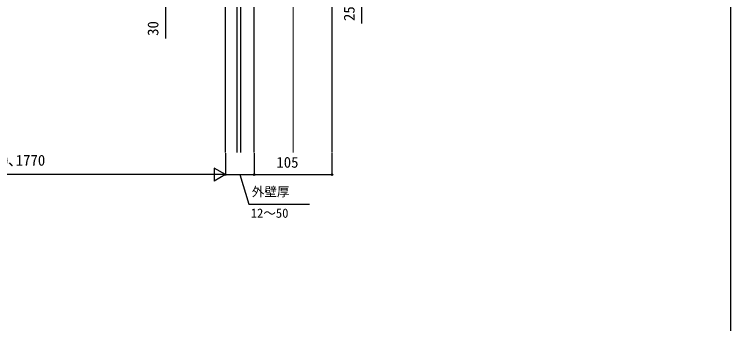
# Model space of a CAD drawing. Units: millimetres, scale not verified. Extents: x -875 to 875, y -1305 to 1298.
# Drawn here: x -92 to 875, y 8 to 426 of the extents above; entities that cross this region are included whole.
import ezdxf
from ezdxf.enums import TextEntityAlignment as Align

# ---------------------------------------------------------------- set-up
doc = ezdxf.new("R2010")
doc.units = ezdxf.units.MM
doc.header["$LTSCALE"] = 8
doc.layers.add('0-4_YKK_12', color=2, linetype='Continuous', lineweight=18)
for name, color, linetype in [('0-6_YKK_D', 6, 'Continuous'), ('0-7_YKK_ZWAK', 7, 'Continuous'), ('0-8_YSS_K', 3, 'Continuous')]:
    doc.layers.add(name, color=color, linetype=linetype)
doc.styles.add('ＭＳ ゴシック', font='')
doc.styles.get('ＭＳ ゴシック').set_extended_font_data('MS Gothic')

msp = doc.modelspace()

# ---------------------------------------------------------------- linework, layer by layer
at = {"layer": '0-4_YKK_12'}
msp.add_line((284, 1059.3), (284, 239), dxfattribs=at)
at = {"layer": '0-6_YKK_D'}
for p, q in [((192.5, 238), (192.5, 208)), ((192.5, 238), (192.5, 208)), ((231.5, 238), (231.5, 208)), ((231.5, 238), (231.5, 208)), ((336.5, 238), (336.5, 208)), ((192.5, 209), (177.345, 217.75)), ((177.345, 217.75), (177.345, 200.25)), ((175, 209), (-390, 209)), ((192.5, 209), (162.189, 209)), ((192.5, 209), (177.345, 200.25)), ((192.5, 209), (231.5, 209)), ((231.5, 209), (336.5, 209))]:
    msp.add_line(p, q, dxfattribs=at)
for points in [[(376.5, 489), (376.5, 464), (376.5, 413.163)], [(111.5, 464), (111.5, 434), (111.5, 393.109)], [(212, 209), (224.421, 169), (305.995, 169)]]:
    msp.add_lwpolyline(points, dxfattribs=at)
for centre in [(231.5, 209), (231.5, 209), (336.5, 209)]:
    msp.add_circle(centre, 1.075, dxfattribs=at)
at = {"layer": '0-7_YKK_ZWAK'}
msp.add_lwpolyline([(-875, -1305), (875, -1305), (875, 1245)], dxfattribs=at)
at = {"layer": '0-8_YSS_K'}
for p, q in [((231.5, 239), (231.5, 628)), ((192.5, 239), (192.5, 614.2)), ((208.5, 239), (208.5, 614.2)), ((213.5, 239), (213.5, 614.2)), ((336.5, 448), (336.5, 239))]:
    msp.add_line(p, q, dxfattribs=at)

# ---------------------------------------------------------------- texts
at = {"layer": '0-6_YKK_D', "style": 'ＭＳ ゴシック'}
for s, p in [('25', (371.5, 416.685)), ('30', (106.5, 396.632))]:
    msp.add_text(s, height=14.66, rotation=90, dxfattribs=at).set_placement(p, align=Align.BOTTOM_LEFT)
for s, height, p in [('D＝870､1170､1470､1770', 14.66, (-260.284, 216.727)), ('105', 14.66, (261.386, 214)), ('外壁厚', 12.46, (228.166, 176.028)), ('12～50', 12.46, (226.813, 147))]:
    msp.add_text(s, height=height, dxfattribs=at).set_placement(p, align=Align.BOTTOM_LEFT)

doc.saveas('drawing.dxf')
